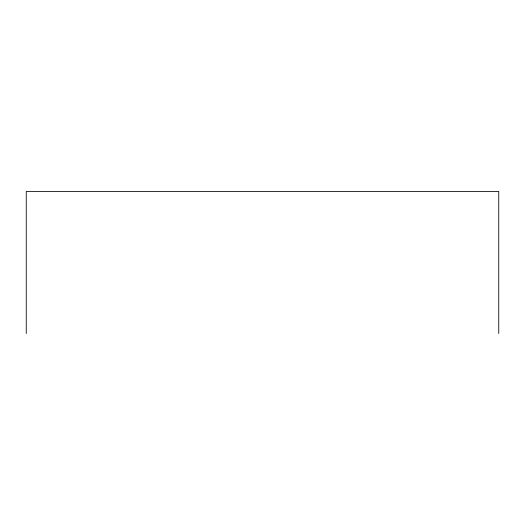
<?xml version="1.0" encoding="UTF-8"?>
<svg xmlns="http://www.w3.org/2000/svg" width="525" height="525" viewBox="0 0 525 525"><rect width="100%" height="100%" fill="white"/><g stroke="black" fill="none" stroke-linecap="round" stroke-linejoin="round"><path stroke-width="0.79" d="M498.75 333.513L498.75 191.487L26.25 191.487L26.25 333.513"/></g></svg>
